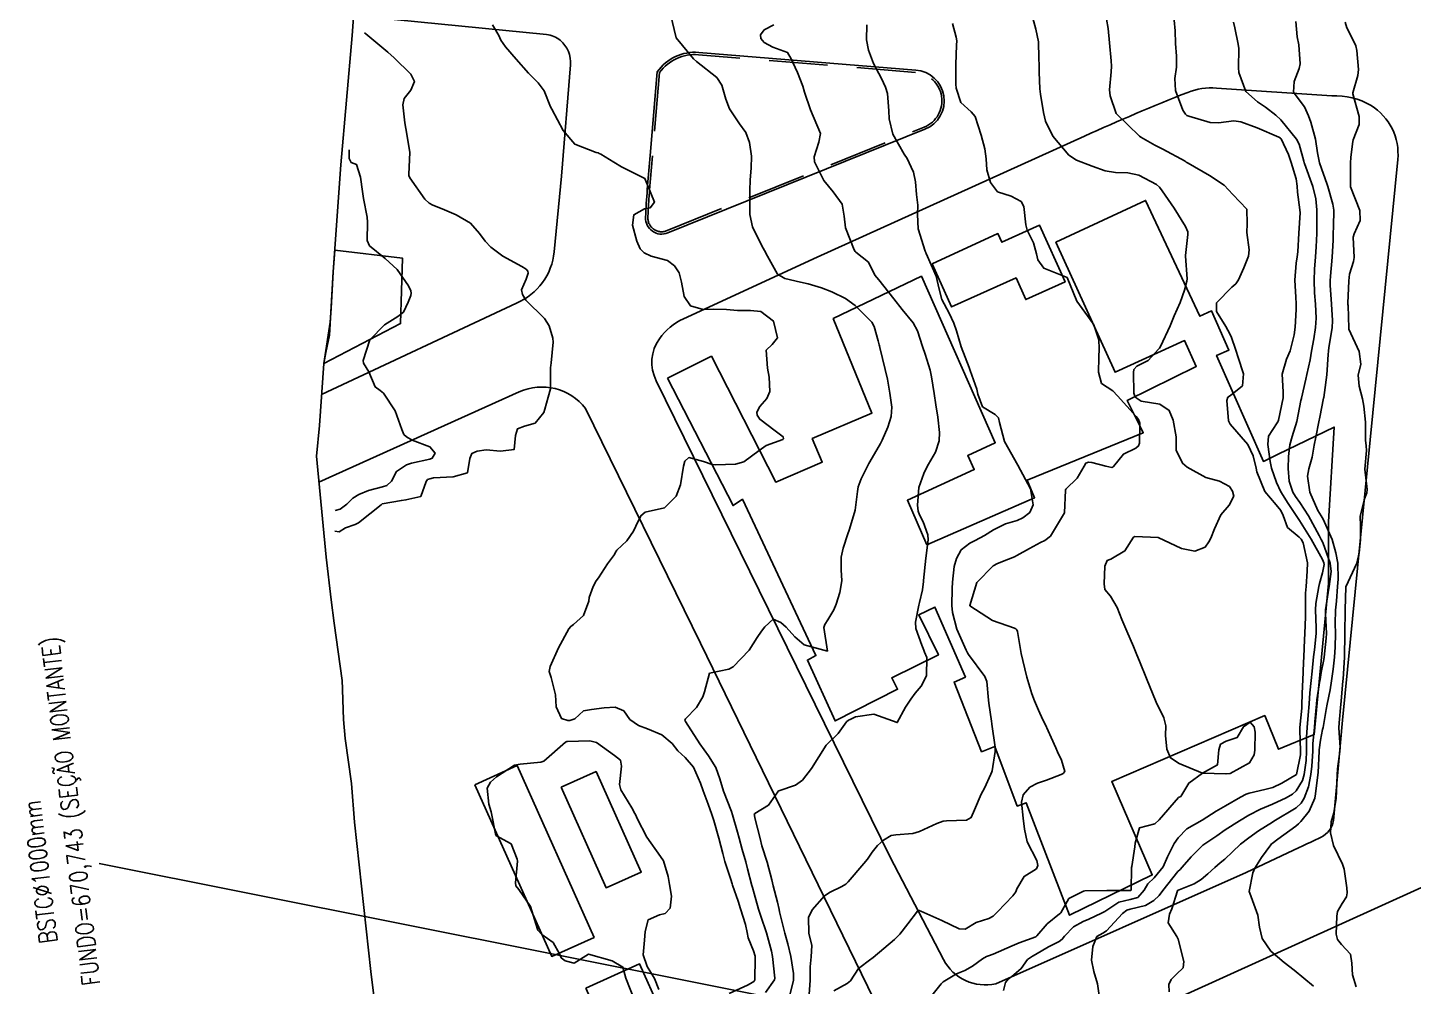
# Model space of a CAD drawing. Header units: metres. Extents: x 298520 to 308411, y 7433745 to 7450750.
# Drawn here: x 300126.8 to 300244.7, y 7445264.5 to 7445346 of the extents above; entities that cross this region are included whole.
import ezdxf

# ---------------------------------------------------------------- set-up
doc = ezdxf.new("R2010")
doc.units = ezdxf.units.M
doc.header["$LTSCALE"] = 10
doc.linetypes.add('CONTINUO', pattern=[0])
doc.linetypes.add('DASHED', pattern=[0.75, 0.5, -0.25])
for name, color, linetype in [('Area', 45, 'Continuous'), ('Canteiro', 45, 'DASHED'), ('Curvas de Nivel 1m', 11, 'Continuous'), ('Curvas de Nivel 5m', 15, 'Continuous'), ('Edificações', 30, 'Continuous'), ('TEXTO', 45, 'Continuous'), ('Vias Primárias', 230, 'Continuous')]:
    doc.layers.add(name, color=color, linetype=linetype)
doc.styles.add('ROMANS', font='romans', dxfattribs={"height": 0.2})

msp = doc.modelspace()

# ---------------------------------------------------------------- linework, layer by layer
at = {"layer": 'Area'}
msp.add_polyline3d([(300157.31, 7445255.54, 704.03), (300156.01, 7445265.76, 700.02), (300154.64, 7445278.45, 699.96), (300154.37, 7445281.74, 699.8), (300153.83, 7445285.57, 699.97), (300153.69, 7445287.19, 703.02), (300153.59, 7445290.56, 703.45), (300153.59, 7445290.51, 703.17), (300152.91, 7445295.39, 699.75), (300152.64, 7445297.35, 699.74), (300152.21, 7445300.99, 699.94), (300151.41, 7445309.59, 701.26), (300151.65, 7445312.17, 701.25), (300152.02, 7445317.45, 700.86), (300152.19, 7445318.4, 700.9), (300152.5, 7445319.86, 708.01), (300152.82, 7445325.26, 707.98), (300153.46, 7445334.35, 700.5), (300154.43, 7445345.35, 706.91), (300154.98, 7445352.74, 704.35)], dxfattribs=at)
at = {"layer": 'Canteiro'}
msp.add_lwpolyline([(300181.21, 7445328.75), (300203.07, 7445337.55, 0.795161), (300202.34, 7445342.2), (300183.88, 7445343.7, 0.261459), (300180.57, 7445342.18), (300179.98, 7445335.11), (300179.73, 7445332.23, 0.010091), (300179.58, 7445329.87, 0.553186)], format="xyb", close=True, dxfattribs=at)
at = {"layer": 'Curvas de Nivel 1m', "flags": 128}
for points, elevation in [([(300181.49, 7445347.16), (300181.99, 7445345.15), (300183.45, 7445343.34), (300183.7, 7445343.14), (300185.43, 7445341.76), (300185.87, 7445341.11), (300186.22, 7445339.91), (300186.51, 7445339.1), (300187.38, 7445337.83), (300187.9, 7445337.08), (300188.21, 7445336.24), (300188.39, 7445335.08), (300188.36, 7445334.07), (300188.27, 7445333.08), (300188.25, 7445332.15), (300188.25, 7445331.08), (300188.26, 7445330.11), (300188.47, 7445329.08), (300189.26, 7445327.47), (300189.5, 7445327.07), (300189.74, 7445326.57), (300190.61, 7445325.06), (300191.23, 7445324.68), (300192.56, 7445324.36), (300193.22, 7445324.23), (300194.35, 7445323.88), (300195.22, 7445323.54), (300196.39, 7445322.99), (300197.2, 7445322.39), (300198.61, 7445320.96), (300198.82, 7445320.6), (300199.17, 7445319.39), (300199.25, 7445319.03), (300199.27, 7445318.95), (300199.31, 7445318.8), (300199.76, 7445316.94), (300199.94, 7445316.13), (300200.16, 7445314.94), (300200.31, 7445313.73), (300200.27, 7445312.94), (300199.99, 7445312.03), (300199.5, 7445310.95), (300199.35, 7445310.65), (300199.05, 7445310.12), (300198.38, 7445308.96), (300197.71, 7445307.65), (300197.47, 7445306.97), (300197.41, 7445306.58), (300197.19, 7445304.98), (300196.99, 7445304.23), (300196.68, 7445303.28), (300196.59, 7445302.98), (300196.19, 7445301.75), (300196.02, 7445300.99), (300196.02, 7445299.9), (300196.07, 7445298.99), (300195.91, 7445297.99), (300195.59, 7445296.99), (300195.38, 7445296.51), (300194.88, 7445295.65), (300194.62, 7445295.26), (300194.53, 7445295), (300194.85, 7445293), (300192.86, 7445293.53), (300192.06, 7445294.23), (300191.34, 7445295.04), (300190.88, 7445295.43), (300190.23, 7445295.71), (300189.53, 7445295.06), (300189.24, 7445294.7), (300188.86, 7445294.15), (300188.2, 7445293.08), (300186.84, 7445291.67), (300186.47, 7445291.47), (300184.83, 7445291.12), (300184.39, 7445289.55), (300184.24, 7445289.13), (300183.7, 7445288.22), (300182.78, 7445287.25), (300182.73, 7445287.14), (300182.78, 7445287.03), (300184.01, 7445285.13), (300184.74, 7445284.11), (300185.35, 7445283.11), (300185.7, 7445282.14), (300186.02, 7445281.11), (300186.69, 7445279.36), (300186.78, 7445279.1), (300187.2, 7445277.62), (300187.33, 7445277.09), (300187.59, 7445276.14), (300187.9, 7445275.08), (300188.06, 7445274.51), (300188.43, 7445273.07), (300188.46, 7445272.92), (300188.61, 7445272.4), (300188.98, 7445271.07), (300189.19, 7445270.46), (300189.66, 7445269.06), (300190.09, 7445267.51), (300190.18, 7445267.05), (300190.37, 7445265.19), (300190.34, 7445265.05), (300189.58, 7445263.98)], 698), ([(300212.3, 7445346.8), (300212.57, 7445345.88), (300212.79, 7445344.79), (300212.83, 7445343.41), (300212.84, 7445342.79), (300212.86, 7445342.21), (300212.92, 7445340.79), (300212.97, 7445340.34), (300213.21, 7445338.78), (300213.39, 7445338.04), (300214, 7445336.77), (300215.36, 7445335.17), (300216.02, 7445334.75), (300217.35, 7445334.22), (300218.46, 7445333.84), (300219.34, 7445333.7), (300220.38, 7445333.66), (300221.33, 7445333.47), (300222.82, 7445332.67), (300223.09, 7445332.43), (300223.32, 7445332.13), (300224.34, 7445330.65), (300225.29, 7445329.11), (300225.48, 7445328.64), (300225.49, 7445328.42), (300225.3, 7445326.64), (300225.3, 7445326.59), (300225.43, 7445324.64), (300225.41, 7445324.46), (300225.22, 7445323.69), (300224.83, 7445322.65), (300224.34, 7445321.51), (300223.98, 7445320.66), (300223.17, 7445318.9), (300223.07, 7445318.76), (300223, 7445318.67), (300222.12, 7445317.71), (300221.14, 7445317.24), (300220.9, 7445316.93), (300220.86, 7445316.69), (300220.89, 7445314.92), (300220.97, 7445314.69), (300221.11, 7445314.53), (300221.53, 7445314.26), (300223.11, 7445313.99), (300223.91, 7445313.46), (300224.23, 7445312.65), (300224.49, 7445311.23), (300224.5, 7445310.65), (300224.5, 7445310.09), (300225.05, 7445308.98), (300225.42, 7445308.64), (300227.03, 7445307.77), (300228.18, 7445307.45), (300229.02, 7445307.01), (300229.3, 7445306.59), (300229.4, 7445306.19), (300229, 7445305.41), (300228.29, 7445304.6), (300227.77, 7445303.4), (300227.44, 7445302.61), (300227.29, 7445302.3), (300226.96, 7445301.83), (300226.08, 7445301.51), (300224.96, 7445301.73), (300222.97, 7445302.67), (300220.97, 7445302.74), (300220.93, 7445302.73), (300220.88, 7445302.69), (300220.14, 7445301.52), (300218.94, 7445300.82), (300218.86, 7445300.8), (300218.63, 7445300.71), (300218.44, 7445300.22), (300218.37, 7445298.72), (300218.44, 7445298.24), (300218.91, 7445297.68), (300219.47, 7445296.7), (300219.89, 7445295.7), (300220.31, 7445294.7), (300220.86, 7445293.39), (300221.16, 7445292.69), (300221.37, 7445292.16), (300221.97, 7445290.68), (300222.8, 7445288.67), (300223.46, 7445287.33), (300223.62, 7445286.66), (300223.6, 7445285.82), (300223.71, 7445284.66), (300224.02, 7445283.93), (300224.74, 7445283.46), (300226.73, 7445282.62), (300228.01, 7445283.33), (300228.13, 7445284.61), (300228.28, 7445285.08), (300228.76, 7445285.35), (300229.69, 7445285.67), (300230.23, 7445286.58), (300230.79, 7445286.96), (300231.12, 7445286.57), (300231.23, 7445286.11), (300231.2, 7445284.57), (300231.12, 7445284.19), (300230.74, 7445283.5), (300229.1, 7445282.59), (300228.76, 7445282.58), (300228.73, 7445282.57), (300226.73, 7445282.62), (300225.57, 7445281.78), (300224.89, 7445280.64), (300224.75, 7445280.59), (300224.7, 7445280.57), (300223.05, 7445278.66), (300222.68, 7445278.33), (300221.38, 7445277.98), (300221.01, 7445276.69), (300220.98, 7445276.36), (300220.72, 7445274.69), (300220.71, 7445274.61), (300220.66, 7445272.69), (300220.64, 7445272.66), (300220.61, 7445272.65), (300218.68, 7445272.66), (300218.61, 7445272.66), (300216.73, 7445272.62), (300216.61, 7445272.6), (300215.38, 7445271.97), (300214.69, 7445270.76), (300214.64, 7445270.71), (300214.59, 7445270.68), (300213.53, 7445269.82), (300212.66, 7445268.79), (300212.56, 7445268.72), (300211.16, 7445268.2), (300210.55, 7445267.94), (300208.94, 7445267.23), (300208.55, 7445267.09), (300208.36, 7445267.03), (300208.04, 7445266.85), (300207.17, 7445266.22), (300206.53, 7445265.85), (300205.83, 7445265.56), (300204.68, 7445264.88), (300204.59, 7445264.8), (300204.51, 7445264.71), (300203.08, 7445262.9)], 694), ([(300218.58, 7445346.72), (300218.71, 7445345.94), (300218.84, 7445344.72), (300218.98, 7445343.19), (300218.99, 7445342.72), (300218.96, 7445342.24), (300218.83, 7445340.72), (300218.9, 7445340.2), (300219.4, 7445338.71), (300221.37, 7445336.78), (300221.49, 7445336.69), (300222.69, 7445336), (300223.36, 7445335.66), (300225.25, 7445334.64), (300225.35, 7445334.57), (300225.51, 7445334.48), (300227.34, 7445333.43), (300228.59, 7445332.6), (300228.95, 7445332.23), (300229.32, 7445331.82), (300230.5, 7445330.58), (300230.54, 7445329.33), (300230.51, 7445328.58), (300230.71, 7445327.13), (300230.65, 7445326.58), (300230.25, 7445325.58), (300229.81, 7445324.58), (300229.58, 7445324.24), (300229.23, 7445323.93), (300227.93, 7445322.61), (300227.94, 7445321.87), (300228.71, 7445320.6), (300228.89, 7445320.3), (300229.17, 7445319.74), (300229.58, 7445318.59), (300229.77, 7445317.96), (300230.21, 7445316.58), (300230.14, 7445315.56), (300229.11, 7445314.73), (300228.9, 7445314.59), (300228.82, 7445314.3), (300228.96, 7445312.59), (300229.09, 7445312.31), (300230.6, 7445310.57), (300231.05, 7445309.61), (300231.29, 7445308.57), (300231.35, 7445308.25), (300232.03, 7445306.56), (300233, 7445305.43), (300233.41, 7445304.96), (300233.6, 7445304.54), (300233.97, 7445303.52), (300234.97, 7445302.7), (300235.13, 7445302.52), (300235.29, 7445302.2), (300235.66, 7445300.51), (300235.65, 7445299.8), (300235.55, 7445298.51), (300235.51, 7445297.92), (300235.49, 7445296.51), (300235.49, 7445295.91), (300235.44, 7445294.51), (300235.41, 7445293.97), (300235.35, 7445292.52), (300235.32, 7445292.04), (300235.27, 7445290.52), (300235.25, 7445290.09), (300235.19, 7445288.52), (300235.17, 7445288.15), (300235.02, 7445286.52), (300235.02, 7445286.28), (300235.08, 7445284.52), (300235.07, 7445284.2), (300234.74, 7445282.52), (300233.49, 7445281.77), (300232.72, 7445281.42), (300232.03, 7445281.24), (300230.71, 7445280.93), (300230.44, 7445280.84), (300229.98, 7445280.58), (300228.7, 7445279.86), (300227.89, 7445279.41), (300226.71, 7445278.62), (300225.41, 7445277.9), (300224.67, 7445277.14), (300224.33, 7445276.64), (300223.77, 7445275.53), (300223.38, 7445274.66), (300222.62, 7445273.72), (300222.08, 7445273.22), (300221.78, 7445272.68), (300221.23, 7445272.06), (300220.6, 7445271.88), (300219.63, 7445271.67), (300218.59, 7445270.98), (300218.44, 7445270.87), (300218.15, 7445270.72), (300217.08, 7445270.23), (300216.58, 7445270.03), (300215.76, 7445269.56), (300214.99, 7445268.76), (300214.81, 7445268.51), (300214.56, 7445268.33), (300213.64, 7445267.86), (300212.55, 7445267.21), (300212.27, 7445267.07), (300211.87, 7445266.8), (300211.33, 7445266.01), (300210.52, 7445265.35), (300210.22, 7445265.11), (300209.99, 7445264.82), (300209.83, 7445264.14)], 693), ([(300224.33, 7445346.65), (300224.4, 7445345.74), (300224.45, 7445344.65), (300224.52, 7445343.59), (300224.52, 7445342.65), (300224.39, 7445341.69), (300224.43, 7445340.65), (300225.07, 7445338.98), (300225.28, 7445338.64), (300225.4, 7445338.54), (300225.57, 7445338.47), (300227.39, 7445337.93), (300228.09, 7445337.91), (300229.4, 7445338.07), (300229.99, 7445337.99), (300231.39, 7445337.5), (300233.24, 7445336.69), (300233.37, 7445336.6), (300233.42, 7445336.55), (300234.04, 7445335.22), (300234.29, 7445334.54), (300234.7, 7445333.16), (300234.79, 7445332.53), (300234.81, 7445332.02), (300235.02, 7445330.52), (300235.03, 7445330.25), (300234.93, 7445328.53), (300234.84, 7445326.95), (300234.8, 7445326.53), (300234.71, 7445325.99), (300234.58, 7445324.53), (300234.66, 7445323.08), (300234.7, 7445322.53), (300234.7, 7445322.03), (300234.62, 7445320.53), (300234.53, 7445319.88), (300234.18, 7445318.53), (300233.89, 7445317.81), (300233.51, 7445316.54), (300233.61, 7445315.04), (300233.59, 7445314.54), (300233.19, 7445312.65), (300233.17, 7445312.55), (300233.15, 7445312.49), (300233.09, 7445312.4), (300232.35, 7445311.28), (300232.3, 7445310.56), (300232.48, 7445309.12), (300232.61, 7445308.55), (300233.02, 7445307.35), (300233.39, 7445306.54), (300234.03, 7445305.56), (300234.71, 7445304.52), (300234.82, 7445304.35), (300234.99, 7445304.11), (300235.98, 7445302.51), (300236.95, 7445300.78), (300237.06, 7445300.5), (300237.07, 7445300.37), (300236.93, 7445299.67), (300236.69, 7445298.74), (300236.64, 7445298.5), (300236.37, 7445297.04), (300236.34, 7445296.51), (300236.41, 7445294.97), (300236.4, 7445294.5), (300236.25, 7445293.11), (300236.18, 7445292.51), (300236.05, 7445291.29), (300235.97, 7445290.51), (300235.87, 7445289.45), (300235.8, 7445288.51), (300235.73, 7445287.57), (300235.63, 7445286.51), (300235.59, 7445285.69), (300235.59, 7445284.51), (300235.55, 7445283.71), (300235.37, 7445282.51), (300235.23, 7445282.01), (300234.71, 7445281.13), (300234.39, 7445280.84), (300233.84, 7445280.53), (300232.7, 7445279.99), (300231.68, 7445279.57), (300230.69, 7445279.07), (300229.87, 7445278.58), (300228.67, 7445277.8), (300227.96, 7445277.31), (300226.94, 7445276.62), (300226.78, 7445276.5), (300226.66, 7445276.4), (300225.76, 7445275.51), (300225.02, 7445274.64), (300224.83, 7445274.44), (300224.63, 7445274.26), (300223.37, 7445272.66), (300223.05, 7445272.22), (300222.6, 7445271.81), (300221.88, 7445271.39), (300220.59, 7445271.06), (300220.3, 7445270.98), (300219.93, 7445270.7), (300218.57, 7445269.22), (300218.27, 7445269.02), (300217.74, 7445268.73), (300217.4, 7445267.89), (300217.31, 7445266.73), (300217.5, 7445265.76), (300217.82, 7445264.73), (300218.05, 7445263.17)], 692), ([(300166.38, 7445346.24), (300166.9, 7445345.34), (300167.08, 7445344.94), (300167.46, 7445344.37), (300168.39, 7445343.32), (300169.44, 7445342.13), (300170.26, 7445341.3), (300170.75, 7445340.63), (300171.31, 7445339.28), (300171.4, 7445339.07), (300172.37, 7445337.27), (300173.36, 7445336.09), (300175.19, 7445335.4), (300175.35, 7445335.36), (300175.43, 7445335.31), (300175.57, 7445335.24), (300176.69, 7445334.57), (300177.34, 7445334.17), (300179.33, 7445333.19), (300180.13, 7445331.18), (300179.78, 7445330.7), (300179.3, 7445330.61), (300178.39, 7445330.1), (300178.28, 7445329.2), (300178.63, 7445327.84), (300178.92, 7445327.19), (300179.26, 7445326.85), (300179.85, 7445326.59), (300181.25, 7445326.2), (300181.83, 7445325.76), (300182.25, 7445325.15), (300182.45, 7445324.38), (300182.65, 7445323.15), (300183.2, 7445322.35), (300184.27, 7445322.05), (300185.2, 7445322.06), (300186.26, 7445322.04), (300187.2, 7445321.97), (300188.31, 7445321.97), (300189.19, 7445321.87), (300190.25, 7445321.06), (300190.6, 7445319.63), (300190.14, 7445319.06), (300189.64, 7445318.58), (300189.75, 7445317.06), (300189.89, 7445316.3), (300189.95, 7445315.06), (300189.68, 7445314.49), (300189.1, 7445313.81), (300188.84, 7445313.33), (300188.86, 7445313.07), (300189.09, 7445312.71), (300190.41, 7445311.72), (300191.07, 7445311.22), (300191.11, 7445311.05), (300191.06, 7445311), (300189.65, 7445310.47), (300189.05, 7445310.05), (300187.74, 7445309.09), (300187.04, 7445308.91), (300185.32, 7445308.84), (300185.04, 7445308.88), (300184.31, 7445309.13), (300183.05, 7445309.45), (300182.73, 7445309.14), (300182.61, 7445308.72), (300182.34, 7445307.15), (300181.98, 7445306.18), (300180.99, 7445305.17), (300179.35, 7445304.82), (300178.99, 7445304.51), (300178.54, 7445303.63), (300178.35, 7445303.2), (300177.79, 7445302.37), (300176.95, 7445301.58), (300176.81, 7445301.35), (300176.73, 7445301.21), (300176.14, 7445300.43), (300175.38, 7445299.24), (300175.19, 7445298.97), (300174.92, 7445298.51), (300174.6, 7445297.55), (300174.55, 7445297.24), (300174.1, 7445296.03), (300173.25, 7445295.26), (300173.02, 7445295.11), (300172.87, 7445294.9), (300171.97, 7445293.27), (300171.26, 7445291.7), (300171.19, 7445291.28), (300171.35, 7445290.76), (300171.71, 7445289.28), (300171.79, 7445288.28), (300172.23, 7445287.27), (300172.78, 7445287.1), (300172.94, 7445287.1), (300173.38, 7445287.25), (300174.11, 7445287.93), (300174.79, 7445288.03), (300175.85, 7445288.18), (300176.79, 7445288.24), (300177.52, 7445287.94), (300178.05, 7445287.2), (300178.78, 7445286.67), (300179.56, 7445286.4), (300180.76, 7445285.9), (300181.63, 7445285.16), (300182.12, 7445284.53), (300182.74, 7445283.97), (300183.47, 7445283.13), (300184.06, 7445281.78), (300184.28, 7445281.12), (300184.7, 7445280), (300185.02, 7445279.12), (300185.18, 7445278.61), (300185.62, 7445277.11), (300185.94, 7445275.81), (300186.13, 7445275.11), (300186.62, 7445273.6), (300186.74, 7445273.23), (300186.78, 7445273.1), (300187.25, 7445271.74), (300187.46, 7445271.09), (300187.88, 7445269.77), (300188.02, 7445269.08), (300188.11, 7445268.63), (300188.55, 7445267.52), (300188.69, 7445267.07), (300188.7, 7445266.91), (300188.67, 7445265.07), (300188.62, 7445264.96), (300188.51, 7445264.87), (300188.05, 7445264.62), (300186.5, 7445263.91)], 699), ([(300190.29, 7445346.25), (300189.48, 7445345.82), (300189.15, 7445345.4), (300189.19, 7445345.07), (300189.47, 7445344.73), (300190.19, 7445344.34), (300191.46, 7445343.89), (300191.76, 7445343.35), (300191.89, 7445343.04), (300192.29, 7445342.18), (300192.74, 7445341.03), (300192.9, 7445340.51), (300193.4, 7445339.02), (300194.26, 7445337.01), (300194.11, 7445336.27), (300193.72, 7445335.02), (300193.76, 7445334.6), (300194.55, 7445333.01), (300195.32, 7445332.05), (300196.1, 7445330.99), (300196.28, 7445329.97), (300196.38, 7445328.98), (300197.11, 7445327.12), (300197.19, 7445326.97), (300197.22, 7445326.94), (300197.25, 7445326.92), (300198.34, 7445326.06), (300198.89, 7445324.96), (300199.04, 7445324.76), (300199.23, 7445324.57), (300200.5, 7445322.94), (300201.2, 7445322.05), (300202.13, 7445320.92), (300202.5, 7445320.23), (300202.93, 7445318.9), (300203.15, 7445318.25), (300203.58, 7445316.9), (300203.69, 7445316.33), (300203.91, 7445314.89), (300204.06, 7445313.94), (300204.22, 7445312.89), (300204.38, 7445311.59), (300204.34, 7445310.89), (300204.03, 7445309.92), (300203.43, 7445308.9), (300203.29, 7445308.65), (300203.04, 7445308.11), (300202.62, 7445306.91), (300202.51, 7445305.4), (300202.56, 7445304.91), (300202.67, 7445304.58), (300202.98, 7445303.98), (300203.39, 7445302.9), (300203.41, 7445302.46), (300203.22, 7445300.9), (300203.02, 7445299.01), (300203.01, 7445298.91), (300202.92, 7445298.22), (300202.68, 7445297.14), (300202.63, 7445296.91), (300202.34, 7445295.46), (300202.35, 7445294.92), (300202.86, 7445293.5), (300203.03, 7445293.08), (300203.11, 7445292.91), (300203.3, 7445292.45), (300203.26, 7445290.9), (300202.81, 7445290.02), (300202.3, 7445289.43), (300201.93, 7445288.92), (300201.48, 7445288.24), (300200.78, 7445286.93), (300198.79, 7445287.64), (300197.24, 7445287.43), (300196.79, 7445287.2), (300196.65, 7445287.12), (300196.46, 7445286.98), (300195.76, 7445286), (300194.75, 7445285), (300193.5, 7445283.02), (300192.72, 7445282.04), (300192.13, 7445281.62), (300190.71, 7445281.14), (300190.65, 7445281.11), (300190.62, 7445281.05), (300189.83, 7445279.92), (300188.68, 7445279.19), (300188.63, 7445279.12), (300188.64, 7445279.07), (300188.65, 7445279.04), (300188.68, 7445278.84), (300189.12, 7445277.07), (300189.27, 7445276.45), (300189.71, 7445275.06), (300190.12, 7445273.55), (300190.24, 7445273.05), (300190.6, 7445271.65), (300190.74, 7445271.05), (300190.78, 7445270.85), (300191.23, 7445269.04), (300191.48, 7445268.12), (300191.72, 7445267.04), (300191.95, 7445265.61), (300191.95, 7445265.04), (300191.67, 7445263.87)], 697), ([(300198.21, 7445346.24), (300198.17, 7445344.96), (300198.33, 7445344.09), (300198.76, 7445342.96), (300199.43, 7445341.67), (300199.79, 7445340.95), (300199.95, 7445340.41), (300200.07, 7445338.94), (300200.09, 7445338.24), (300200.41, 7445336.94), (300201.36, 7445335.24), (300201.49, 7445335.07), (300201.6, 7445334.93), (300202.16, 7445333.73), (300202.33, 7445332.91), (300202.42, 7445331.81), (300202.52, 7445330.91), (300202.51, 7445330.13), (300202.56, 7445328.91), (300203.17, 7445326.99), (300203.2, 7445326.9), (300203.21, 7445326.86), (300203.25, 7445326.8), (300204.1, 7445324.89), (300204.35, 7445323.76), (300204.57, 7445322.89), (300205.2, 7445321.72), (300205.6, 7445320.88), (300205.81, 7445320.24), (300206.23, 7445318.87), (300206.9, 7445317.1), (300206.99, 7445316.86), (300207.13, 7445316.47), (300207.54, 7445315.28), (300207.63, 7445314.85), (300208.04, 7445313.78), (300209.1, 7445313.13), (300209.38, 7445312.83), (300209.49, 7445312.43), (300209.89, 7445310.82), (300211.04, 7445308.81), (300212.11, 7445306.8), (300212.34, 7445305.45), (300212.06, 7445304.8), (300211.46, 7445304.33), (300210.99, 7445304.12), (300209.99, 7445303.81), (300208.98, 7445303.31), (300208.21, 7445302.84), (300207.41, 7445302.41), (300206.96, 7445302.19), (300206.22, 7445301.6), (300205.81, 7445300.87), (300205.62, 7445300.19), (300205.48, 7445298.87), (300205.46, 7445298.34), (300205.42, 7445296.87), (300205.48, 7445296.29), (300205.84, 7445294.87), (300206.63, 7445293.09), (300206.76, 7445292.86), (300206.85, 7445292.72), (300208.23, 7445290.84), (300208.4, 7445290.42), (300208.54, 7445288.83), (300208.56, 7445288.59), (300208.79, 7445287.06), (300208.82, 7445286.83), (300208.83, 7445286.78), (300209.1, 7445284.83), (300209.1, 7445284.47), (300208.84, 7445282.83), (300208.82, 7445282.74), (300208.73, 7445282.53), (300208.19, 7445281.36), (300207.93, 7445280.84), (300207.34, 7445279.5), (300207.08, 7445278.85), (300206.68, 7445278.62), (300204.98, 7445278.57), (300204.68, 7445278.54), (300204.15, 7445278.36), (300202.67, 7445277.67), (300202.1, 7445277.49), (300200.67, 7445277.4), (300200.26, 7445277.34), (300199.62, 7445276.94), (300199.11, 7445276.49), (300198.65, 7445275.9), (300198.26, 7445275.33), (300197.95, 7445274.96), (300196.62, 7445273.4), (300196.41, 7445273.19), (300196.08, 7445272.99), (300195.08, 7445272.52), (300194.6, 7445272.19), (300193.54, 7445271.02), (300193.23, 7445270.37), (300193.27, 7445269.02), (300193.52, 7445267.98), (300193.46, 7445267.02), (300193.38, 7445266.17), (300193.38, 7445265.02), (300193.28, 7445263.8)], 696), ([(300229.38, 7445346.48), (300229.49, 7445345.99), (300229.78, 7445344.59), (300229.82, 7445344.23), (300229.81, 7445342.59), (300229.83, 7445342.2), (300230.43, 7445340.58), (300231.41, 7445339.69), (300232.09, 7445339.24), (300232.98, 7445338.55), (300233.4, 7445338.16), (300234.74, 7445336.53), (300234.95, 7445336.11), (300235.35, 7445334.66), (300235.39, 7445334.52), (300235.42, 7445334.46), (300236.11, 7445332.51), (300236.37, 7445331.45), (300236.46, 7445330.51), (300236.47, 7445329.33), (300236.45, 7445328.51), (300236.4, 7445327.37), (300236.35, 7445326.51), (300236.27, 7445325.48), (300236.23, 7445324.51), (300236.27, 7445323.46), (300236.34, 7445322.51), (300236.39, 7445321.31), (300236.36, 7445320.51), (300236.2, 7445319.54), (300236.02, 7445318.51), (300235.89, 7445317.77), (300235.61, 7445316.52), (300235.52, 7445316.13), (300235.15, 7445314.52), (300235.15, 7445314.49), (300235.11, 7445314.3), (300234.77, 7445312.52), (300234.36, 7445311.25), (300234.15, 7445310.53), (300234.06, 7445309.55), (300234.03, 7445308.54), (300234.12, 7445307.44), (300234.42, 7445306.53), (300234.64, 7445306.15), (300235, 7445305.65), (300235.74, 7445304.51), (300236.65, 7445302.83), (300236.83, 7445302.5), (300236.97, 7445302.23), (300237.6, 7445300.49), (300237.67, 7445299.76), (300237.5, 7445298.49), (300237.43, 7445297.98), (300237.2, 7445296.5), (300237.19, 7445296.2), (300237.27, 7445294.5), (300237.26, 7445294.11), (300237.08, 7445292.5), (300237.05, 7445292.3), (300236.83, 7445291.18), (300236.73, 7445290.6), (300236.71, 7445290.5), (300236.46, 7445288.85), (300236.43, 7445288.5), (300236.29, 7445287), (300236.25, 7445286.51), (300236.13, 7445285.14), (300236.11, 7445284.51), (300236.04, 7445283.21), (300235.96, 7445282.51), (300235.75, 7445281.48), (300235.38, 7445280.51), (300235.14, 7445280.08), (300234.69, 7445279.67), (300232.81, 7445278.55), (300232.68, 7445278.47), (300231.51, 7445277.72), (300230.67, 7445277.14), (300229.96, 7445276.58), (300229.3, 7445275.95), (300228.64, 7445275.33), (300228.24, 7445275), (300227.78, 7445274.61), (300227.18, 7445274.06), (300226.62, 7445273.58), (300226.04, 7445273.21), (300224.61, 7445272.66), (300224.6, 7445272.64), (300224.14, 7445271.09), (300223.92, 7445270.65), (300223.83, 7445269.91), (300224.56, 7445268.74), (300224.62, 7445268.64), (300224.67, 7445268.53), (300225.14, 7445266.63), (300225.08, 7445266.09), (300224.53, 7445265.54), (300224.08, 7445265.09), (300223.88, 7445264.65), (300223.9, 7445264.04)], 691), ([(300238.88, 7445346.48), (300239, 7445345.98), (300239.48, 7445345.04), (300239.77, 7445344.47), (300239.87, 7445344.06), (300239.99, 7445342.46), (300239.96, 7445341.94), (300239.51, 7445340.47), (300239.52, 7445340.37), (300240.06, 7445338.46), (300240.07, 7445337.78), (300239.56, 7445336.47), (300239.52, 7445336.32), (300239.36, 7445335), (300239.33, 7445334.47), (300239.32, 7445332.47), (300240.13, 7445330.46), (300240.14, 7445329.62), (300239.62, 7445328.47), (300239.56, 7445328.19), (300239.63, 7445326.47), (300239.59, 7445326.13), (300239.24, 7445325.06), (300239.19, 7445324.47), (300239.1, 7445322.57), (300239.1, 7445322.47), (300239.11, 7445322.38), (300239.17, 7445320.47), (300239.18, 7445320.37), (300240.07, 7445318.46), (300240.21, 7445317.39), (300239.98, 7445316.46), (300240.05, 7445315.53), (300240.35, 7445314.46), (300240.47, 7445313.82), (300240.59, 7445312.46), (300240.59, 7445310.94), (300240.66, 7445310.46), (300240.67, 7445310.07), (300240.55, 7445308.46), (300240.73, 7445306.74), (300240.72, 7445306.45), (300240.51, 7445305.96), (300240.15, 7445304.46), (300240.16, 7445303.64), (300240.16, 7445302.46), (300240.07, 7445301.35), (300239.86, 7445300.47), (300238.92, 7445298.48), (300238.87, 7445296.51), (300238.87, 7445296.48), (300238.84, 7445294.51), (300238.84, 7445294.48), (300238.82, 7445292.51), (300238.82, 7445292.48), (300238.69, 7445290.61), (300238.68, 7445290.48), (300238.54, 7445288.75), (300238.51, 7445288.48), (300238.35, 7445286.91), (300238.34, 7445286.48), (300238.43, 7445284.81), (300238.42, 7445284.48), (300238.23, 7445282.99), (300238.19, 7445282.49), (300238.13, 7445281.07), (300238.1, 7445280.49), (300237.9, 7445279.27), (300237.67, 7445278.49), (300237.62, 7445277.55), (300237.89, 7445276.49), (300238.64, 7445274.88), (300238.79, 7445274.48), (300239.01, 7445272.87), (300239.03, 7445272.47), (300238.97, 7445272.12), (300238.6, 7445271.55), (300238.22, 7445270.86), (300238.15, 7445270.48), (300238.11, 7445268.94), (300238.22, 7445268.48), (300238.56, 7445268.06), (300239.33, 7445267.24), (300239.43, 7445266.47), (300239.5, 7445265.49), (300239.81, 7445264.46)], 689), ([(300154.18, 7445335.62), (300154.19, 7445334.87), (300154.36, 7445334.53), (300154.79, 7445334.38), (300155.14, 7445333.29), (300155.31, 7445332.07), (300155.41, 7445331.48), (300155.7, 7445329.89), (300155.74, 7445329.47), (300155.71, 7445327.92), (300155.9, 7445327.47), (300157.25, 7445326.38), (300158.26, 7445325.44), (300159.22, 7445324.07), (300159.41, 7445323.62), (300159.45, 7445323.43), (300159.42, 7445323.22), (300159.2, 7445322.66), (300158.79, 7445321.83), (300158.33, 7445321.44), (300157.18, 7445320.74), (300155.94, 7445319.47), (300155.36, 7445317.7), (300155.4, 7445317.48), (300155.86, 7445316.74), (300156.39, 7445315.46), (300156.82, 7445315.16), (300157.11, 7445314.93), (300158.1, 7445313.44), (300158.65, 7445311.85), (300158.83, 7445311.43), (300159.06, 7445311.21), (300159.54, 7445310.94), (300161.05, 7445310.38), (300161.48, 7445309.84), (300161.24, 7445309.41), (300161.04, 7445309.33), (300159.49, 7445308.98), (300159.04, 7445308.83), (300158.19, 7445308.28), (300157.77, 7445307.44), (300157.39, 7445307.08), (300157.02, 7445306.97), (300155.82, 7445306.66), (300155.01, 7445306.31), (300154.48, 7445306), (300153.98, 7445305.49), (300153.41, 7445305.08), (300152.98, 7445304.95)], 701)]:
    msp.add_lwpolyline(points, dxfattribs=dict(at, elevation=elevation))
at = {"layer": 'Curvas de Nivel 5m', "flags": 128}
for points, elevation in [([(300155.47, 7445345.56), (300155.59, 7445345.47), (300157.46, 7445343.92), (300158.01, 7445343.44), (300159.43, 7445342.06), (300159.73, 7445341.43), (300159.42, 7445340.69), (300158.86, 7445339.98), (300158.73, 7445339.44), (300158.92, 7445337.9), (300159, 7445337.43), (300159.35, 7445335.43), (300159.25, 7445333.51), (300159.26, 7445333.43), (300159.33, 7445333.24), (300160.6, 7445331.41), (300160.97, 7445331.08), (300161.3, 7445330.9), (300162.1, 7445330.59), (300163.29, 7445330.09), (300164.5, 7445329.37), (300165.27, 7445328.51), (300165.75, 7445327.84), (300166.23, 7445327.35), (300167.25, 7445326.57), (300168.85, 7445325.7), (300169.24, 7445325.46), (300169.37, 7445325.31), (300169.41, 7445325.13), (300169.23, 7445324.62), (300168.82, 7445323.71), (300168.91, 7445323.31), (300169.21, 7445322.85), (300170.8, 7445321.29), (300171.18, 7445320.65), (300171.49, 7445319.61), (300171.53, 7445319.28), (300171.36, 7445317.5), (300171.33, 7445317.29), (300171.31, 7445317.11), (300171.29, 7445315.29), (300171.11, 7445314.58), (300170.81, 7445313.58), (300170.73, 7445313.29), (300169.99, 7445312.39), (300169.08, 7445312.13), (300168.48, 7445311.9), (300168.31, 7445311.32), (300168.22, 7445310.15), (300167.05, 7445310.01), (300165.82, 7445310.12), (300165.05, 7445310.01), (300164.6, 7445309.81), (300164.44, 7445309.37), (300164.24, 7445308.16), (300163.03, 7445307.82), (300161.36, 7445307.74), (300161.03, 7445307.66), (300160.85, 7445307.58), (300160.74, 7445307.41), (300160.26, 7445306.16), (300159, 7445305.86), (300158.62, 7445305.82), (300156.99, 7445305.51), (300156.95, 7445305.49), (300156.89, 7445305.45), (300154.98, 7445303.91), (300154.69, 7445303.77), (300153.87, 7445303.49), (300153.33, 7445303.13), (300152.97, 7445303.21)], 700), ([(300205.49, 7445346.35), (300205.8, 7445345.2), (300205.84, 7445344.87), (300205.83, 7445344.51), (300205.77, 7445342.88), (300205.75, 7445341.2), (300205.78, 7445340.87), (300206.18, 7445339.64), (300207.06, 7445338.86), (300207.4, 7445338.44), (300207.92, 7445336.85), (300208.22, 7445335.7), (300208.34, 7445334.85), (300208.41, 7445333.91), (300208.7, 7445332.84), (300209.32, 7445332.04), (300210.46, 7445331.68), (300211.31, 7445331.23), (300211.54, 7445330.81), (300211.72, 7445329.23), (300211.83, 7445328.8), (300212.36, 7445327.7), (300212.62, 7445326.79), (300212.74, 7445326.28), (300213.24, 7445325.57), (300215.23, 7445324.76), (300216.06, 7445322.75), (300217.19, 7445321.18), (300217.51, 7445320.74), (300217.91, 7445319.47), (300217.95, 7445318.73), (300217.93, 7445317.95), (300217.9, 7445316.73), (300218.16, 7445315.76), (300219.12, 7445315.12), (300219.52, 7445314.71), (300221.1, 7445312.94), (300221.3, 7445312.69), (300221.4, 7445312.37), (300221.37, 7445310.69), (300221.3, 7445310.45), (300221.06, 7445310.25), (300220.01, 7445309.75), (300219.16, 7445308.71), (300219.11, 7445308.64), (300219.04, 7445308.62), (300218.51, 7445308.72), (300217.34, 7445309.03), (300217.05, 7445309.07), (300216.81, 7445308.98), (300216.68, 7445308.74), (300216.07, 7445307.71), (300215.11, 7445306.76), (300215.08, 7445306.69), (300214.99, 7445304.76), (300213.82, 7445302.78), (300213.33, 7445302.42), (300212.96, 7445302.24), (300212.03, 7445301.73), (300210.95, 7445301.12), (300210.74, 7445301.02), (300210.23, 7445300.82), (300209.31, 7445300.45), (300208.94, 7445300.25), (300207.55, 7445298.85), (300206.94, 7445296.89), (300206.96, 7445296.86), (300208.88, 7445295.62), (300210.74, 7445294.95), (300210.87, 7445294.91), (300210.96, 7445294.81), (300211, 7445294.68), (300211.33, 7445292.81), (300211.45, 7445292.2), (300211.8, 7445290.8), (300212.23, 7445289.37), (300212.44, 7445288.79), (300212.79, 7445287.97), (300213.17, 7445287.17), (300213.36, 7445286.78), (300213.87, 7445285.67), (300214.26, 7445284.77), (300214.41, 7445284.43), (300214.74, 7445283.73), (300215.04, 7445282.76), (300214.89, 7445282.59), (300214.73, 7445282.52), (300213.47, 7445282.03), (300212.72, 7445281.78), (300212.06, 7445281.45), (300211.5, 7445280.8), (300211.35, 7445280.15), (300211.48, 7445278.8), (300211.61, 7445277.87), (300211.83, 7445276.8), (300212.64, 7445275.2), (300212.75, 7445274.79), (300212.63, 7445274.51), (300211.57, 7445273.85), (300210.96, 7445272.81), (300210.86, 7445272.55), (300210.61, 7445272.2), (300209.3, 7445270.83), (300208.94, 7445270.48), (300208.58, 7445270.28), (300207.5, 7445269.93), (300206.57, 7445269.37), (300206.04, 7445269.39), (300204.58, 7445270.09), (300202.78, 7445270.91), (300202.64, 7445270.96), (300202.59, 7445270.96), (300202.56, 7445270.95), (300202.51, 7445270.91), (300201.67, 7445269.83), (300200.99, 7445268.93), (300200.56, 7445268.48), (300198.74, 7445266.95), (300198.62, 7445266.87), (300198.54, 7445266.82), (300197.49, 7445266.01), (300196.8, 7445264.98), (300196.51, 7445264.76), (300195.38, 7445264.12)], 695), ([(300234.68, 7445346.53), (300234.8, 7445345.21), (300234.93, 7445344.53), (300235.04, 7445342.93), (300234.97, 7445342.52), (300234.54, 7445341.43), (300234.48, 7445340.53), (300234.87, 7445339.98), (300235.41, 7445339.26), (300235.75, 7445338.52), (300235.94, 7445337.97), (300236.34, 7445336.51), (300236.51, 7445335.36), (300236.7, 7445334.51), (300237.33, 7445332.68), (300237.39, 7445332.5), (300237.83, 7445331.01), (300237.9, 7445330.49), (300237.89, 7445329.09), (300237.86, 7445328.49), (300237.84, 7445327.93), (300237.76, 7445326.49), (300237.63, 7445324.89), (300237.6, 7445324.49), (300237.6, 7445324.12), (300237.71, 7445322.49), (300237.79, 7445321.1), (300237.76, 7445320.49), (300237.47, 7445318.8), (300237.44, 7445318.5), (300237.43, 7445318.22), (300237.31, 7445316.5), (300237.12, 7445314.99), (300237.05, 7445314.57), (300237.04, 7445314.5), (300236.71, 7445312.89), (300236.63, 7445312.5), (300236.38, 7445311.2), (300236.24, 7445310.51), (300236.06, 7445309.5), (300235.79, 7445308.51), (300235.67, 7445307.88), (300235.86, 7445306.51), (300236.54, 7445304.96), (300236.82, 7445304.5), (300236.99, 7445304.21), (300237.77, 7445302.49), (300238.07, 7445301.37), (300238.24, 7445300.49), (300238.28, 7445299.13), (300238.23, 7445298.49), (300238.13, 7445297.26), (300238.06, 7445296.49), (300238.03, 7445295.34), (300238.04, 7445294.49), (300238.02, 7445293.33), (300237.96, 7445292.49), (300237.85, 7445291.48), (300237.71, 7445290.49), (300237.58, 7445289.72), (300237.33, 7445288.49), (300237.24, 7445288.05), (300236.99, 7445286.5), (300236.95, 7445286.33), (300236.77, 7445285.43), (300236.66, 7445284.6), (300236.65, 7445284.5), (300236.56, 7445282.68), (300236.55, 7445282.5), (300236.36, 7445280.86), (300236.29, 7445280.5), (300235.81, 7445279.39), (300235.09, 7445278.52), (300234.89, 7445278.31), (300234.68, 7445278.11), (300233.14, 7445277.01), (300232.66, 7445276.65), (300232.61, 7445276.61), (300232.55, 7445276.55), (300231.76, 7445275.45), (300231.18, 7445274.56), (300231.03, 7445274.16), (300230.72, 7445272.57), (300230.75, 7445272.43), (300231.44, 7445270.56), (300231.58, 7445269.55), (300231.8, 7445268.56), (300232.55, 7445267.51), (300233.68, 7445266.54), (300234.53, 7445265.88), (300236.18, 7445264.51)], 690), ([(300178.49, 7445263.19), (300177.69, 7445265.2), (300177.46, 7445266.14), (300176.54, 7445266.68), (300174.54, 7445267.24), (300173.32, 7445266.47), (300172.54, 7445266.68), (300172.21, 7445266.94), (300172.05, 7445267.27), (300171.52, 7445268.24), (300170.56, 7445268.91), (300170.23, 7445269.29), (300170.04, 7445269.82), (300169.6, 7445271.3), (300168.61, 7445272.74), (300168.35, 7445273.05), (300168.31, 7445273.31), (300168.48, 7445275.16), (300168.47, 7445275.31), (300167.95, 7445276.61), (300166.66, 7445277.34), (300166.24, 7445279.34), (300166.06, 7445279.98), (300165.91, 7445281.35), (300166.21, 7445281.86), (300166.72, 7445282.33), (300168.23, 7445283.32), (300168.73, 7445283.4), (300170.48, 7445283.55), (300170.74, 7445283.65), (300172.58, 7445285.26), (300172.7, 7445285.31), (300172.75, 7445285.32), (300174.62, 7445285.37), (300174.75, 7445285.36), (300175.22, 7445285.24), (300176.74, 7445284.14), (300177.25, 7445283.72), (300177.33, 7445283.21), (300177.16, 7445281.66), (300177.27, 7445281.21), (300178.21, 7445279.68), (300178.48, 7445279.19), (300178.54, 7445279.05), (300178.68, 7445278.78), (300179.49, 7445277.18), (300180.64, 7445275.54), (300180.9, 7445275.17), (300181.31, 7445273.85), (300181.43, 7445273.16), (300181.59, 7445272.17), (300181.47, 7445271.16), (300181.05, 7445270.7), (300180.58, 7445270.59), (300179.6, 7445270.16), (300179.34, 7445269.18), (300179.3, 7445268.43), (300179.18, 7445267.18), (300179.53, 7445266.18), (300180.15, 7445265.17), (300180.51, 7445264.23)], 700)]:
    msp.add_lwpolyline(points, dxfattribs=dict(at, elevation=elevation))
at = {"layer": 'Edificações'}
for points in [[(300181.26, 7445316.21), (300186.82, 7445305.38), (300187.62, 7445305.91), (300193.86, 7445292.62), (300193.15, 7445292.24), (300195.49, 7445287.07), (300200.81, 7445289.76), (300200.31, 7445290.74), (300204.28, 7445292.68), (300202.61, 7445296.09), (300203.99, 7445296.75), (300206.58, 7445290.79), (300205.61, 7445290.37), (300207.95, 7445284.45), (300209.08, 7445284.89), (300210.99, 7445279.83), (300211.75, 7445280.12), (300215.42, 7445270.55), (300222.47, 7445273.98), (300219.02, 7445281.93), (300232.03, 7445287.52), (300233.2, 7445284.66), (300236.24, 7445285.91), (300237.44, 7445298.75), (300237.45, 7445303.98), (300237.94, 7445312.05), (300233.18, 7445309.74), (300231.92, 7445309.13), (300227.94, 7445318.14), (300228.98, 7445318.6), (300227.51, 7445321.92), (300226.5, 7445321.47), (300221.9, 7445331.31), (300214.27, 7445327.76), (300219.3, 7445316.71), (300225.21, 7445319.4), (300226.21, 7445317.21), (300220.34, 7445314.32), (300221.56, 7445311.86), (300221.7, 7445311.57), (300211.84, 7445307.55), (300212.46, 7445306.04), (300203.31, 7445302.04), (300201.65, 7445305.83), (300207.33, 7445308.43), (300206.77, 7445309.64), (300209.12, 7445310.71), (300202.84, 7445324.87), (300195.34, 7445321.27), (300198.63, 7445313.24), (300193.55, 7445311.07), (300194.41, 7445309.07), (300190.45, 7445307.37), (300184.98, 7445318.07)], [(300203.75, 7445325.94), (300205.4, 7445322.26), (300210.89, 7445324.73), (300211.71, 7445322.89), (300215.05, 7445324.39), (300212.88, 7445329.2), (300209.67, 7445327.76), (300209.34, 7445328.5)], [(300164.86, 7445281.65), (300171.4, 7445267.05), (300175, 7445268.66), (300168.46, 7445283.27)], [(300172.2, 7445281.44), (300176.03, 7445272.89), (300179.01, 7445274.22), (300175.18, 7445282.77)], [(300174.3, 7445264.36), (300176.02, 7445260.51), (300180.6, 7445262.56), (300178.87, 7445266.41)]]:
    msp.add_lwpolyline(points, close=True, dxfattribs=at)
at = {"layer": 'Edificações', "elevation": 700.86}
msp.add_lwpolyline([(300152.02, 7445317.45), (300158.55, 7445320.84), (300158.72, 7445326.4), (300152.95, 7445327.08), (300152.82, 7445325.26), (300152.73, 7445323.67), (300152.64, 7445322.13), (300152.57, 7445320.97)], close=True, dxfattribs=at)
at = {"layer": 'TEXTO', "linetype": 'CONTINUO'}
msp.add_polyline3d([(300350.08, 7445231.61, 0), (300132.92, 7445274.95, 0)], dxfattribs=at)
at = {"layer": 'Vias Primárias'}
for points in [[(300251.44, 7445348.89), (300249.67, 7445330.61), (300247.57, 7445306.07), (300245.64, 7445284.71, 0.353746), (300247.02, 7445282.74, 0.174602), (300250.61, 7445282.98), (300285.47, 7445298.26), (300288.16, 7445292.32), (300254.85, 7445277.21), (300225.43, 7445263.88), (300192.38, 7445249.27), (300159.53, 7445234.73)], [(300151.61, 7445307.38), (300168.63, 7445315.04, -0.345549), (300174.27, 7445313.64), (300184.06, 7445293.69), (300199.32, 7445262.3, -0.419185), (300198.39, 7445259.66), (300175.36, 7445249.48), (300158.79, 7445242.05)]]:
    msp.add_lwpolyline(points, format="xyb", dxfattribs=at)
at = {"layer": 'Vias Primárias', "elevation": 706.33}
msp.add_lwpolyline([(300154.55, 7445347.03), (300170.96, 7445345.42, -0.151565), (300172.12, 7445344.93, -0.242987), (300173, 7445342.83), (300172.23, 7445333.39), (300171.61, 7445326.94, -0.27489), (300168.41, 7445322.59), (300151.83, 7445314.81)], format="xyb", dxfattribs=at)
at = {"layer": 'Vias Primárias'}
for points in [[(300181.28, 7445328.56), (300203.14, 7445337.37, 0.795015), (300202.35, 7445342.4), (300183.9, 7445343.9, 0.265318), (300180.38, 7445342.25), (300179.78, 7445335.13), (300179.53, 7445332.25, 0.010091), (300179.38, 7445329.88, 0.552597)], [(300209.16, 7445264.73), (300230.46, 7445274.18), (300234.97, 7445276.31, 0.002326), (300236.82, 7445277.19, 0.243972), (300237.88, 7445278.61), (300238.64, 7445287.14), (300243.34, 7445334.8, 0.287701), (300241.07, 7445339.38, 0.155116), (300237.73, 7445340.2), (300227.92, 7445340.87, 0.111447), (300225.49, 7445340.5, 0.01253), (300216.7, 7445336.78), (300193.98, 7445326.49), (300182.61, 7445321.25, 0.128533), (300180.56, 7445319.56, 0.283134), (300180.29, 7445315.99), (300200.18, 7445275.49), (300204.72, 7445266.78, 0.34166)]]:
    msp.add_lwpolyline(points, format="xyb", close=True, dxfattribs=at)

# ---------------------------------------------------------------- texts
at = {"layer": 'TEXTO', "style": 'ROMANS', "width": 0.8}
for s, p in [('FUNDO=670,743 (SEÇÃO MONTANTE)', (300133, 7445264.68)), ('BSTCØ1000mm', (300129.37, 7445268.25))]:
    msp.add_text(s, height=1.5, rotation=96.8254, dxfattribs=at).set_placement(p)

doc.saveas('drawing.dxf')
